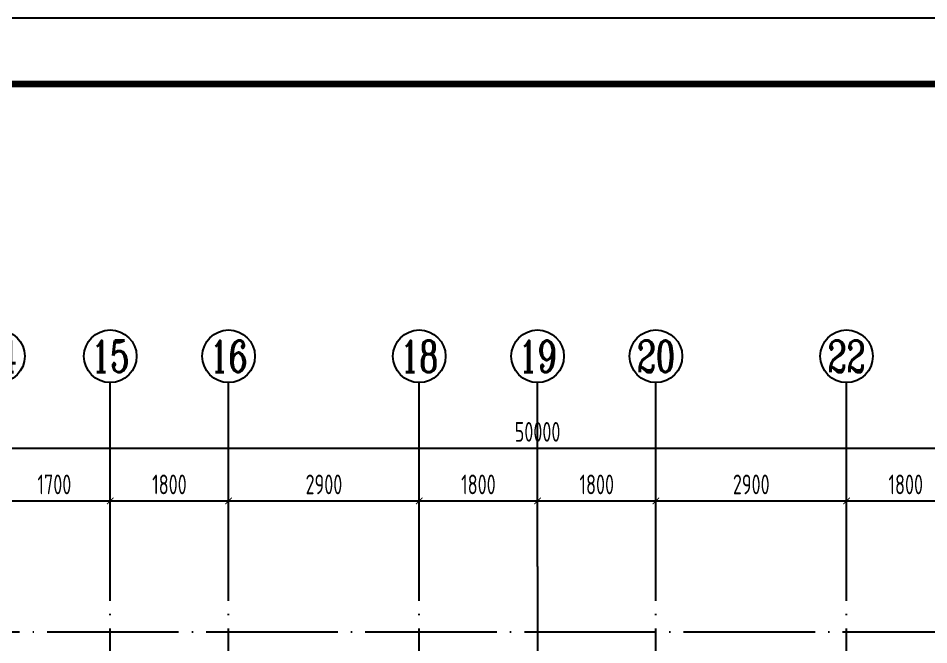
# Model space of a CAD drawing. Extents: x -461650 to 361314, y 245336 to 769729.
# Drawn here: x -108570 to -94719, y 726549 to 736083 of the extents above; entities that cross this region are included whole.
import ezdxf
from ezdxf.enums import TextEntityAlignment as Align

# ---------------------------------------------------------------- set-up
doc = ezdxf.new("R2010")
doc.units = 0
doc.header["$LTSCALE"] = 1000
doc.linetypes.add('DOTE', pattern=[2.42, 2, -0.2, 0.02, -0.2])
doc.layers.get('0').update_dxf_attribs({"linetype": 'CONTINUOUS'})
doc.layers.get('DEFPOINTS').update_dxf_attribs({"linetype": 'CONTINUOUS'})
for name, color, linetype in [('-TK', 7, 'CONTINUOUS'), ('A-AXIS', 1, 'CONTINUOUS'), ('A-DOTE', 10, 'DOTE'), ('AXIS_NUM', 7, 'CONTINUOUS'), ('S-Y一般标注', 3, 'CONTINUOUS')]:
    doc.layers.add(name, color=color, linetype=linetype)
doc.styles.add('TSSD_Axis', font='complex.shx', dxfattribs={"width": 0.7, "bigfont": 'hztxt.shx'})
doc.styles.add('TSSD_DIMENSION', font='Tssdeng.shx', dxfattribs={"width": 0.7, "bigfont": 'tssdchn.shx'})
doc.dimstyles.new('TSSD_100_100', dxfattribs={"dimtxt": 300, "dimasz": 100, "dimexe": 100, "dimexo": 250, "dimgap": 100, "dimtad": 1, "dimdec": 0, "dimzin": 0, "dimdsep": 46, "dimtxsty": 'TSSD_DIMENSION', "dimblk": 'ARCHTICK', "dimcen": 0, "dimdle": 100, "dimclrt": 7, "dimadec": 0, "dimazin": 0, "dimtfac": 1, "dimtdec": 0, "dimtix": 1, "dimtmove": 2, "dimatfit": 3, "dimldrblk": 'ARCHTICK', "dimfxl": 0, "dimtolj": 1, "dimtzin": 0, "dimarcsym": 0})

# ---------------------------------------------------------------- blocks, each defined once
blk = doc.blocks.new('A1')
blk.add_lwpolyline([(0, 59400), (0, 0), (84100, 0), (84100, 59400)], close=True)
at = {"const_width": 100}
blk.add_lwpolyline([(2500, 58400), (2500, 1000), (83100, 1000), (83100, 58400)], close=True, dxfattribs=at)
blk = doc.blocks.new('ts_axno')
at = {"color": 0, "linetype": 'ByBlock', "lineweight": -2}
blk.add_circle((0, 0), 0.5, dxfattribs=at)
at = {"color": 0, "linetype": 'ByBlock', "lineweight": -2, "style": 'TSSD_Axis', "width": 0.7}
blk.add_attdef('A', text='', height=0.6, dxfattribs=at).set_placement((0, 0), align=Align.MIDDLE_CENTER)
blk = doc.blocks.new('_ArchTick')
at = {"color": 0, "linetype": 'ByBlock', "const_width": 0.15}
blk.add_lwpolyline([(-0.5, -0.5), (0.5, 0.5)], dxfattribs=at)
blk = doc.blocks.new('*D1628')
at = {"layer": 'DEFPOINTS', "color": 0}
for p in [(23100, 22100), (21400, 21100), (23100, 21100)]:
    blk.add_point(p, dxfattribs=at)
at = {"layer": 'S-Y一般标注', "color": 0, "lineweight": -2}
for p, q in [((21400, 21350), (21400, 22200)), ((23100, 21350), (23100, 22200)), ((21300, 22100), (23200, 22100))]:
    blk.add_line(p, q, dxfattribs=at)
at = {"layer": 'S-Y一般标注', "color": 0, "lineweight": -2, "xscale": 100, "yscale": 100, "zscale": 100, "rotation": 180}
blk.add_blockref('_ArchTick', (21400, 22100), dxfattribs=at)
at = {"layer": 'S-Y一般标注', "color": 0, "lineweight": -2, "xscale": 100, "yscale": 100, "zscale": 100}
blk.add_blockref('_ArchTick', (23100, 22100), dxfattribs=at)
at = {"layer": 'S-Y一般标注', "color": 7, "insert": (22250, 22350), "char_height": 300, "attachment_point": 5, "style": 'TSSD_DIMENSION'}
blk.add_mtext('\\A1;1700', dxfattribs=at)
blk = doc.blocks.new('*D1629')
at = {"layer": 'DEFPOINTS', "color": 0}
for p in [(24900, 22100), (23100, 21100), (24900, 21100)]:
    blk.add_point(p, dxfattribs=at)
at = {"layer": 'S-Y一般标注', "color": 0, "lineweight": -2}
for p, q in [((23100, 21350), (23100, 22200)), ((24900, 21350), (24900, 22200)), ((23000, 22100), (25000, 22100))]:
    blk.add_line(p, q, dxfattribs=at)
at = {"layer": 'S-Y一般标注', "color": 0, "lineweight": -2, "xscale": 100, "yscale": 100, "zscale": 100, "rotation": 180}
blk.add_blockref('_ArchTick', (23100, 22100), dxfattribs=at)
at = {"layer": 'S-Y一般标注', "color": 0, "lineweight": -2, "xscale": 100, "yscale": 100, "zscale": 100}
blk.add_blockref('_ArchTick', (24900, 22100), dxfattribs=at)
at = {"layer": 'S-Y一般标注', "color": 7, "insert": (24000, 22350), "char_height": 300, "attachment_point": 5, "style": 'TSSD_DIMENSION'}
blk.add_mtext('\\A1;1800', dxfattribs=at)
blk = doc.blocks.new('*D1630')
at = {"layer": 'DEFPOINTS', "color": 0}
for p in [(27800, 22100), (24900, 21100), (27800, 21100)]:
    blk.add_point(p, dxfattribs=at)
at = {"layer": 'S-Y一般标注', "color": 0, "lineweight": -2}
for p, q in [((24900, 21350), (24900, 22200)), ((27800, 21350), (27800, 22200)), ((24800, 22100), (27900, 22100))]:
    blk.add_line(p, q, dxfattribs=at)
at = {"layer": 'S-Y一般标注', "color": 0, "lineweight": -2, "xscale": 100, "yscale": 100, "zscale": 100, "rotation": 180}
blk.add_blockref('_ArchTick', (24900, 22100), dxfattribs=at)
at = {"layer": 'S-Y一般标注', "color": 0, "lineweight": -2, "xscale": 100, "yscale": 100, "zscale": 100}
blk.add_blockref('_ArchTick', (27800, 22100), dxfattribs=at)
at = {"layer": 'S-Y一般标注', "color": 7, "insert": (26350, 22350), "char_height": 300, "attachment_point": 5, "style": 'TSSD_DIMENSION'}
blk.add_mtext('\\A1;2900', dxfattribs=at)
blk = doc.blocks.new('*D1631')
at = {"layer": 'DEFPOINTS', "color": 0}
for p in [(29600, 22100), (27800, 21100), (29600, 21100)]:
    blk.add_point(p, dxfattribs=at)
at = {"layer": 'S-Y一般标注', "color": 0, "lineweight": -2}
for p, q in [((27800, 21350), (27800, 22200)), ((29600, 21350), (29600, 22200)), ((27700, 22100), (29700, 22100))]:
    blk.add_line(p, q, dxfattribs=at)
at = {"layer": 'S-Y一般标注', "color": 0, "lineweight": -2, "xscale": 100, "yscale": 100, "zscale": 100, "rotation": 180}
blk.add_blockref('_ArchTick', (27800, 22100), dxfattribs=at)
at = {"layer": 'S-Y一般标注', "color": 0, "lineweight": -2, "xscale": 100, "yscale": 100, "zscale": 100}
blk.add_blockref('_ArchTick', (29600, 22100), dxfattribs=at)
at = {"layer": 'S-Y一般标注', "color": 7, "insert": (28700, 22350), "char_height": 300, "attachment_point": 5, "style": 'TSSD_DIMENSION'}
blk.add_mtext('\\A1;1800', dxfattribs=at)
blk = doc.blocks.new('*D1632')
at = {"layer": 'DEFPOINTS', "color": 0}
for p in [(31400, 22100), (29600, 21100), (31400, 21100)]:
    blk.add_point(p, dxfattribs=at)
at = {"layer": 'S-Y一般标注', "color": 0, "lineweight": -2}
for p, q in [((29600, 21350), (29600, 22200)), ((31400, 21350), (31400, 22200)), ((29500, 22100), (31500, 22100))]:
    blk.add_line(p, q, dxfattribs=at)
at = {"layer": 'S-Y一般标注', "color": 0, "lineweight": -2, "xscale": 100, "yscale": 100, "zscale": 100, "rotation": 180}
blk.add_blockref('_ArchTick', (29600, 22100), dxfattribs=at)
at = {"layer": 'S-Y一般标注', "color": 0, "lineweight": -2, "xscale": 100, "yscale": 100, "zscale": 100}
blk.add_blockref('_ArchTick', (31400, 22100), dxfattribs=at)
at = {"layer": 'S-Y一般标注', "color": 7, "insert": (30500, 22350), "char_height": 300, "attachment_point": 5, "style": 'TSSD_DIMENSION'}
blk.add_mtext('\\A1;1800', dxfattribs=at)
blk = doc.blocks.new('*D1633')
at = {"layer": 'DEFPOINTS', "color": 0}
for p in [(34300, 22100), (31400, 21100), (34300, 21100)]:
    blk.add_point(p, dxfattribs=at)
at = {"layer": 'S-Y一般标注', "color": 0, "lineweight": -2}
for p, q in [((31400, 21350), (31400, 22200)), ((34300, 21350), (34300, 22200)), ((31300, 22100), (34400, 22100))]:
    blk.add_line(p, q, dxfattribs=at)
at = {"layer": 'S-Y一般标注', "color": 0, "lineweight": -2, "xscale": 100, "yscale": 100, "zscale": 100, "rotation": 180}
blk.add_blockref('_ArchTick', (31400, 22100), dxfattribs=at)
at = {"layer": 'S-Y一般标注', "color": 0, "lineweight": -2, "xscale": 100, "yscale": 100, "zscale": 100}
blk.add_blockref('_ArchTick', (34300, 22100), dxfattribs=at)
at = {"layer": 'S-Y一般标注', "color": 7, "insert": (32850, 22350), "char_height": 300, "attachment_point": 5, "style": 'TSSD_DIMENSION'}
blk.add_mtext('\\A1;2900', dxfattribs=at)
blk = doc.blocks.new('*D1634')
at = {"layer": 'DEFPOINTS', "color": 0}
for p in [(36100, 22100), (34300, 21100), (36100, 21100)]:
    blk.add_point(p, dxfattribs=at)
at = {"layer": 'S-Y一般标注', "color": 0, "lineweight": -2}
for p, q in [((34300, 21350), (34300, 22200)), ((36100, 21350), (36100, 22200)), ((34200, 22100), (36200, 22100))]:
    blk.add_line(p, q, dxfattribs=at)
at = {"layer": 'S-Y一般标注', "color": 0, "lineweight": -2, "xscale": 100, "yscale": 100, "zscale": 100, "rotation": 180}
blk.add_blockref('_ArchTick', (34300, 22100), dxfattribs=at)
at = {"layer": 'S-Y一般标注', "color": 0, "lineweight": -2, "xscale": 100, "yscale": 100, "zscale": 100}
blk.add_blockref('_ArchTick', (36100, 22100), dxfattribs=at)
at = {"layer": 'S-Y一般标注', "color": 7, "insert": (35200, 22350), "char_height": 300, "attachment_point": 5, "style": 'TSSD_DIMENSION'}
blk.add_mtext('\\A1;1800', dxfattribs=at)
blk = doc.blocks.new('*D1643')
at = {"layer": 'DEFPOINTS', "color": 0}
for p in [(54600, 22900), (4600, 21100), (54600, 21100)]:
    blk.add_point(p, dxfattribs=at)
at = {"layer": 'S-Y一般标注', "color": 0, "lineweight": -2}
for p, q in [((4600, 21350), (4600, 23000)), ((54600, 21350), (54600, 23000)), ((4500, 22900), (54700, 22900))]:
    blk.add_line(p, q, dxfattribs=at)
at = {"layer": 'S-Y一般标注', "color": 0, "lineweight": -2, "xscale": 100, "yscale": 100, "zscale": 100, "rotation": 180}
blk.add_blockref('_ArchTick', (4600, 22900), dxfattribs=at)
at = {"layer": 'S-Y一般标注', "color": 0, "lineweight": -2, "xscale": 100, "yscale": 100, "zscale": 100}
blk.add_blockref('_ArchTick', (54600, 22900), dxfattribs=at)
at = {"layer": 'S-Y一般标注', "color": 7, "insert": (29600, 23150), "char_height": 300, "attachment_point": 5, "style": 'TSSD_DIMENSION'}
blk.add_mtext('\\A1;50000', dxfattribs=at)
blk = doc.blocks.new('20210726.16350016')
at = {"layer": 'A-AXIS'}
for p, q in [((23100, 21100), (23100, 23900)), ((24900, 21100), (24900, 23900)), ((27800, 21100), (27800, 23900)), ((29600, 21100), (29600, 23900)), ((31400, 21100), (31400, 23900)), ((34300, 21100), (34300, 23900))]:
    blk.add_line(p, q, dxfattribs=at)
at = {"layer": 'A-DOTE'}
for p, q in [((23100, 10900), (23100, 21100)), ((24900, 10900), (24900, 21100)), ((27800, 10900), (27800, 21100)), ((29600, 21100), (29600, 3600)), ((31400, 10900), (31400, 21100)), ((34300, 10900), (34300, 21100)), ((55600, 20100), (3600, 20100))]:
    blk.add_line(p, q, dxfattribs=at)
at = {"layer": 'A-AXIS'}
ref = blk.add_blockref('ts_axno', (21400, 24300), dxfattribs=dict(at, xscale=800, yscale=800, zscale=800))
ref.add_attrib('8', '14', dxfattribs={"layer": 'AXIS_NUM', "height": 480, "style": 'TSSD_Axis', "width": 0.7}).set_placement((21400, 24300), align=Align.MIDDLE_CENTER)
ref = blk.add_blockref('ts_axno', (23100, 24300), dxfattribs=dict(at, xscale=800, yscale=800, zscale=800))
ref.add_attrib('9', '15', dxfattribs={"layer": 'AXIS_NUM', "height": 480, "style": 'TSSD_Axis', "width": 0.7}).set_placement((23100, 24300), align=Align.MIDDLE_CENTER)
ref = blk.add_blockref('ts_axno', (24900, 24300), dxfattribs=dict(at, xscale=800, yscale=800, zscale=800))
ref.add_attrib('10', '16', dxfattribs={"layer": 'AXIS_NUM', "height": 480, "style": 'TSSD_Axis', "width": 0.7}).set_placement((24900, 24300), align=Align.MIDDLE_CENTER)
ref = blk.add_blockref('ts_axno', (27800, 24300), dxfattribs=dict(at, xscale=800, yscale=800, zscale=800))
ref.add_attrib('11', '18', dxfattribs={"layer": 'AXIS_NUM', "height": 480, "style": 'TSSD_Axis', "width": 0.7}).set_placement((27800, 24300), align=Align.MIDDLE_CENTER)
ref = blk.add_blockref('ts_axno', (29600, 24300), dxfattribs=dict(at, xscale=800, yscale=800, zscale=800))
ref.add_attrib('12', '19', dxfattribs={"layer": 'AXIS_NUM', "height": 480, "style": 'TSSD_Axis', "width": 0.7}).set_placement((29600, 24300), align=Align.MIDDLE_CENTER)
ref = blk.add_blockref('ts_axno', (31400, 24300), dxfattribs=dict(at, xscale=800, yscale=800, zscale=800))
ref.add_attrib('13', '20', dxfattribs={"layer": 'AXIS_NUM', "height": 480, "style": 'TSSD_Axis', "width": 0.7}).set_placement((31400, 24300), align=Align.MIDDLE_CENTER)
ref = blk.add_blockref('ts_axno', (34300, 24300), dxfattribs=dict(at, xscale=800, yscale=800, zscale=800))
ref.add_attrib('14', '22', dxfattribs={"layer": 'AXIS_NUM', "height": 480, "style": 'TSSD_Axis', "width": 0.7}).set_placement((34300, 24300), align=Align.MIDDLE_CENTER)
at = {"layer": 'S-Y一般标注'}
for base, p1, p2, picture, middle in [((54600, 22900), (4600, 21100), (54600, 21100), '*D1643', (29600, 23150)), ((23100, 22100), (21400, 21100), (23100, 21100), '*D1628', (22250, 22350)), ((24900, 22100), (23100, 21100), (24900, 21100), '*D1629', (24000, 22350)), ((27800, 22100), (24900, 21100), (27800, 21100), '*D1630', (26350, 22350)), ((29600, 22100), (27800, 21100), (29600, 21100), '*D1631', (28700, 22350)), ((31400, 22100), (29600, 21100), (31400, 21100), '*D1632', (30500, 22350)), ((34300, 22100), (31400, 21100), (34300, 21100), '*D1633', (32850, 22350)), ((36100, 22100), (34300, 21100), (36100, 21100), '*D1634', (35200, 22350))]:
    dim = blk.add_linear_dim(base=base, p1=p1, p2=p2, dimstyle='TSSD_100_100', dxfattribs=at)
    dim.commit()
    dim.dimension.update_dxf_attribs({"geometry": picture, "text_midpoint": middle})

msp = doc.modelspace()

# ---------------------------------------------------------------- block references
at = {"layer": '-TK'}
msp.add_blockref('A1', (-139511.89, 676683.4), dxfattribs=at)
at = {"layer": 'A-DOTE'}
msp.add_blockref('20210726.16350016', (-130269.5, 706639.29), dxfattribs=at)

doc.saveas('drawing.dxf')
